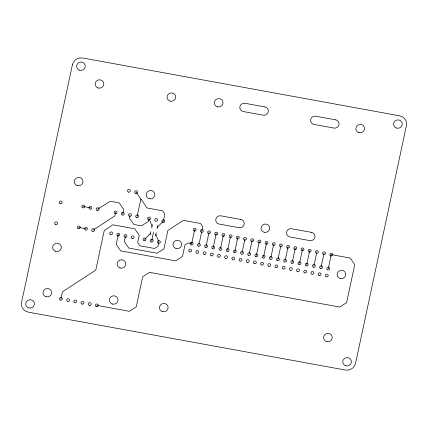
<?xml version="1.0" encoding="UTF-8"?>
<svg xmlns="http://www.w3.org/2000/svg" width="428" height="428" viewBox="0 0 428 428"><rect width="100%" height="100%" fill="white"/><g stroke="black" fill="none" stroke-linecap="round" stroke-linejoin="round"><path stroke-width="0.64" d="M60.926 298.803L62.418 291.832L95.776 270.084L104.25 230.478L112.928 224.818L134.756 228.803L139.244 235.325L137.693 242.558L139.94 245.822L154.578 248.491L157.996 246.261L158.9 242.034L155.872 234.325M115.587 212.395L114.832 215.91L93.17 230.039M118.299 234.624L116.223 244.34L120.707 250.867L175.667 260.898L182.505 256.442L184.95 244.993L188.085 242.954L191.68 243.607L194.66 229.665M122.777 213.711L123.692 209.42L119.209 202.899L110.258 201.262L97.643 209.121M125.49 235.935L124.291 241.536L128.78 248.058L157.124 253.237L163.961 248.775L167.872 230.478L183.393 220.361L200.513 223.486L202.754 226.749L198.865 244.918M129.962 215.022L129.342 217.927L133.83 224.449L141.54 225.861L148.377 221.404L148.998 218.494L152.02 226.203M137.153 216.333L140.866 198.977M150.142 234.988L150.849 231.698M151.673 227.851L152.373 224.561M151.71 240.723L153.534 232.185M155.519 235.972L156.225 232.677M157.049 228.836L157.75 225.54M206.055 246.234L209.041 232.286M213.246 247.544L216.231 233.602M220.436 248.855L223.416 234.913M227.621 250.171L230.606 236.224M234.811 251.482L237.797 237.535M242.002 252.793L244.987 238.851M249.192 254.104L252.172 240.161M256.377 255.42L259.363 241.472M263.568 256.73L266.553 242.788M270.758 258.041L273.743 244.099M277.949 259.357L280.929 245.41M285.134 260.668L288.119 246.721M292.324 261.979L295.309 248.037M299.514 263.29L302.5 249.347M306.705 264.606L309.685 250.658M313.895 265.916L316.875 251.974M321.08 267.227L324.066 253.285M328.271 268.543L331.256 254.596L350.259 258.068L354.748 264.59L346.61 302.607L339.779 307.063L149.516 272.336L142.679 276.793L136.248 306.849L129.411 311.306L96.872 305.367M144.52 239.413L150.496 233.34M157.402 227.188L163.373 221.121L164.882 214.086L162.635 210.827L147.061 207.981L136.131 192.086M83.267 206.494L90.452 207.81M78.789 227.412L85.98 228.723M72.439 64.66L21.577 302.377A8.694 8.357 -14.2 0 0 28.307 312.156L345.31 370.022A8.694 8.357 -14.2 0 0 355.561 363.34L406.423 125.623A8.694 8.357 -14.2 0 0 399.693 115.844L82.69 57.978A8.694 8.357 -14.2 0 0 72.439 64.66M264.852 106.914L245.035 103.298A4.344 4.178 -14.2 0 0 239.91 106.642A4.344 4.178 -14.2 0 0 243.275 111.531L263.086 115.148A4.344 4.178 -14.2 0 0 268.217 111.804A4.344 4.178 -14.2 0 0 264.852 106.914M335.611 119.829L315.794 116.213A4.344 4.178 -14.2 0 0 310.669 119.556A4.344 4.178 -14.2 0 0 314.034 124.446L333.845 128.063A4.344 4.178 -14.2 0 0 338.976 124.725A4.344 4.178 -14.2 0 0 335.611 119.829M240.771 219.457L220.96 215.84A4.344 4.178 -14.2 0 0 215.83 219.184A4.344 4.178 -14.2 0 0 219.195 224.074L239.011 227.691A4.344 4.178 -14.2 0 0 244.137 224.347A4.344 4.178 -14.2 0 0 240.771 219.457M311.531 232.372L291.719 228.755A4.344 4.178 -14.2 0 0 286.589 232.099A4.344 4.178 -14.2 0 0 289.954 236.989L309.77 240.606A4.344 4.178 -14.2 0 0 314.896 237.267A4.344 4.178 -14.2 0 0 311.531 232.372M330.828 255.939A1.45 1.391 -14.2 0 0 332.663 254.259A1.45 1.391 -14.2 0 0 330.272 253.59A1.45 1.391 -14.2 0 0 330.828 255.939M194.237 231.002A1.45 1.391 -14.2 0 0 196.072 229.328A1.45 1.391 -14.2 0 0 193.681 228.659A1.45 1.391 -14.2 0 0 194.237 231.002M201.422 232.318A1.45 1.391 -14.2 0 0 203.257 230.639A1.45 1.391 -14.2 0 0 200.866 229.97A1.45 1.391 -14.2 0 0 201.422 232.318M158.472 243.377A1.45 1.391 -14.2 0 0 160.307 241.702A1.45 1.391 -14.2 0 0 157.916 241.028A1.45 1.391 -14.2 0 0 158.472 243.377M151.282 242.066A1.45 1.391 -14.2 0 0 153.117 240.386A1.45 1.391 -14.2 0 0 150.726 239.717A1.45 1.391 -14.2 0 0 151.282 242.066M144.097 240.755A1.45 1.391 -14.2 0 0 145.932 239.075A1.45 1.391 -14.2 0 0 143.541 238.407A1.45 1.391 -14.2 0 0 144.097 240.755M148.57 219.837A1.45 1.391 -14.2 0 0 150.405 218.157A1.45 1.391 -14.2 0 0 148.013 217.488A1.45 1.391 -14.2 0 0 148.57 219.837M162.95 222.458A1.45 1.391 -14.2 0 0 164.785 220.784A1.45 1.391 -14.2 0 0 162.394 220.115A1.45 1.391 -14.2 0 0 162.95 222.458M82.839 207.837A1.45 1.391 -14.2 0 0 84.674 206.162A1.45 1.391 -14.2 0 0 82.283 205.488A1.45 1.391 -14.2 0 0 82.839 207.837M90.03 209.153A1.45 1.391 -14.2 0 0 91.865 207.473A1.45 1.391 -14.2 0 0 89.473 206.804A1.45 1.391 -14.2 0 0 90.03 209.153M97.215 210.464A1.45 1.391 -14.2 0 0 99.055 208.784A1.45 1.391 -14.2 0 0 96.658 208.115A1.45 1.391 -14.2 0 0 97.215 210.464M78.361 228.755A1.45 1.391 -14.2 0 0 80.202 227.075A1.45 1.391 -14.2 0 0 77.805 226.407A1.45 1.391 -14.2 0 0 78.361 228.755M92.742 231.377A1.45 1.391 -14.2 0 0 94.577 229.702A1.45 1.391 -14.2 0 0 92.186 229.034A1.45 1.391 -14.2 0 0 92.742 231.377M85.552 230.066A1.45 1.391 -14.2 0 0 87.387 228.392A1.45 1.391 -14.2 0 0 84.995 227.717A1.45 1.391 -14.2 0 0 85.552 230.066M136.725 217.675A1.45 1.391 -14.2 0 0 138.565 215.996A1.45 1.391 -14.2 0 0 136.174 215.327A1.45 1.391 -14.2 0 0 136.725 217.675M129.54 216.365A1.45 1.391 -14.2 0 0 131.375 214.685A1.45 1.391 -14.2 0 0 128.983 214.016A1.45 1.391 -14.2 0 0 129.54 216.365M122.349 215.049A1.45 1.391 -14.2 0 0 124.184 213.374A1.45 1.391 -14.2 0 0 121.793 212.7A1.45 1.391 -14.2 0 0 122.349 215.049M115.159 213.738A1.45 1.391 -14.2 0 0 116.994 212.063A1.45 1.391 -14.2 0 0 114.602 211.389A1.45 1.391 -14.2 0 0 115.159 213.738M117.871 235.967A1.45 1.391 -14.2 0 0 119.712 234.287A1.45 1.391 -14.2 0 0 117.32 233.618A1.45 1.391 -14.2 0 0 117.871 235.967M132.252 238.589A1.45 1.391 -14.2 0 0 134.087 236.914A1.45 1.391 -14.2 0 0 131.696 236.245A1.45 1.391 -14.2 0 0 132.252 238.589M125.062 237.278A1.45 1.391 -14.2 0 0 126.897 235.603A1.45 1.391 -14.2 0 0 124.505 234.929A1.45 1.391 -14.2 0 0 125.062 237.278M323.638 254.628A1.45 1.391 -14.2 0 0 325.473 252.948A1.45 1.391 -14.2 0 0 323.081 252.279A1.45 1.391 -14.2 0 0 323.638 254.628M316.447 253.312A1.45 1.391 -14.2 0 0 318.288 251.637A1.45 1.391 -14.2 0 0 315.896 250.963A1.45 1.391 -14.2 0 0 316.447 253.312M309.262 252.001A1.45 1.391 -14.2 0 0 311.097 250.327A1.45 1.391 -14.2 0 0 308.706 249.652A1.45 1.391 -14.2 0 0 309.262 252.001M302.072 250.69A1.45 1.391 -14.2 0 0 303.907 249.01A1.45 1.391 -14.2 0 0 301.515 248.342A1.45 1.391 -14.2 0 0 302.072 250.69M294.881 249.374A1.45 1.391 -14.2 0 0 296.716 247.7A1.45 1.391 -14.2 0 0 294.325 247.031A1.45 1.391 -14.2 0 0 294.881 249.374M287.691 248.063A1.45 1.391 -14.2 0 0 289.531 246.389A1.45 1.391 -14.2 0 0 287.14 245.715A1.45 1.391 -14.2 0 0 287.691 248.063M280.506 246.753A1.45 1.391 -14.2 0 0 282.341 245.073A1.45 1.391 -14.2 0 0 279.949 244.404A1.45 1.391 -14.2 0 0 280.506 246.753M273.315 245.442A1.45 1.391 -14.2 0 0 275.15 243.762A1.45 1.391 -14.2 0 0 272.759 243.093A1.45 1.391 -14.2 0 0 273.315 245.442M266.125 244.126A1.45 1.391 -14.2 0 0 267.96 242.451A1.45 1.391 -14.2 0 0 265.569 241.777A1.45 1.391 -14.2 0 0 266.125 244.126M258.935 242.815A1.45 1.391 -14.2 0 0 260.775 241.141A1.45 1.391 -14.2 0 0 258.378 240.466A1.45 1.391 -14.2 0 0 258.935 242.815M251.75 241.504A1.45 1.391 -14.2 0 0 253.585 239.824A1.45 1.391 -14.2 0 0 251.193 239.156A1.45 1.391 -14.2 0 0 251.75 241.504M244.559 240.188A1.45 1.391 -14.2 0 0 246.394 238.514A1.45 1.391 -14.2 0 0 244.003 237.845A1.45 1.391 -14.2 0 0 244.559 240.188M237.369 238.878A1.45 1.391 -14.2 0 0 239.204 237.203A1.45 1.391 -14.2 0 0 236.812 236.529A1.45 1.391 -14.2 0 0 237.369 238.878M230.178 237.567A1.45 1.391 -14.2 0 0 232.019 235.887A1.45 1.391 -14.2 0 0 229.622 235.218A1.45 1.391 -14.2 0 0 230.178 237.567M222.993 236.256A1.45 1.391 -14.2 0 0 224.828 234.576A1.45 1.391 -14.2 0 0 222.437 233.907A1.45 1.391 -14.2 0 0 222.993 236.256M215.803 234.94A1.45 1.391 -14.2 0 0 217.638 233.265A1.45 1.391 -14.2 0 0 215.247 232.591A1.45 1.391 -14.2 0 0 215.803 234.94M208.613 233.629A1.45 1.391 -14.2 0 0 210.448 231.955A1.45 1.391 -14.2 0 0 208.056 231.281A1.45 1.391 -14.2 0 0 208.613 233.629M135.703 193.429A1.45 1.391 -14.2 0 0 137.538 191.749A1.45 1.391 -14.2 0 0 135.146 191.081A1.45 1.391 -14.2 0 0 135.703 193.429M191.252 244.95A1.45 1.391 -14.2 0 0 193.087 243.27A1.45 1.391 -14.2 0 0 190.695 242.601A1.45 1.391 -14.2 0 0 191.252 244.95M327.843 269.881A1.45 1.391 -14.2 0 0 329.678 268.206A1.45 1.391 -14.2 0 0 327.286 267.532A1.45 1.391 -14.2 0 0 327.843 269.881M320.652 268.57A1.45 1.391 -14.2 0 0 322.493 266.895A1.45 1.391 -14.2 0 0 320.101 266.221A1.45 1.391 -14.2 0 0 320.652 268.57M313.467 267.259A1.45 1.391 -14.2 0 0 315.302 265.579A1.45 1.391 -14.2 0 0 312.911 264.911A1.45 1.391 -14.2 0 0 313.467 267.259M306.277 265.943A1.45 1.391 -14.2 0 0 308.112 264.269A1.45 1.391 -14.2 0 0 305.72 263.6A1.45 1.391 -14.2 0 0 306.277 265.943M299.086 264.632A1.45 1.391 -14.2 0 0 300.921 262.958A1.45 1.391 -14.2 0 0 298.53 262.284A1.45 1.391 -14.2 0 0 299.086 264.632M291.896 263.322A1.45 1.391 -14.2 0 0 293.736 261.642A1.45 1.391 -14.2 0 0 291.345 260.973A1.45 1.391 -14.2 0 0 291.896 263.322M284.711 262.011A1.45 1.391 -14.2 0 0 286.546 260.331A1.45 1.391 -14.2 0 0 284.155 259.662A1.45 1.391 -14.2 0 0 284.711 262.011M277.521 260.695A1.45 1.391 -14.2 0 0 279.356 259.02A1.45 1.391 -14.2 0 0 276.964 258.346A1.45 1.391 -14.2 0 0 277.521 260.695M270.33 259.384A1.45 1.391 -14.2 0 0 272.165 257.709A1.45 1.391 -14.2 0 0 269.774 257.035A1.45 1.391 -14.2 0 0 270.33 259.384M263.14 258.073A1.45 1.391 -14.2 0 0 264.98 256.393A1.45 1.391 -14.2 0 0 262.589 255.725A1.45 1.391 -14.2 0 0 263.14 258.073M255.955 256.757A1.45 1.391 -14.2 0 0 257.79 255.083A1.45 1.391 -14.2 0 0 255.398 254.414A1.45 1.391 -14.2 0 0 255.955 256.757M248.764 255.446A1.45 1.391 -14.2 0 0 250.599 253.772A1.45 1.391 -14.2 0 0 248.208 253.098A1.45 1.391 -14.2 0 0 248.764 255.446M241.574 254.136A1.45 1.391 -14.2 0 0 243.409 252.456A1.45 1.391 -14.2 0 0 241.018 251.787A1.45 1.391 -14.2 0 0 241.574 254.136M234.384 252.825A1.45 1.391 -14.2 0 0 236.224 251.145A1.45 1.391 -14.2 0 0 233.832 250.476A1.45 1.391 -14.2 0 0 234.384 252.825M227.198 251.509A1.45 1.391 -14.2 0 0 229.034 249.834A1.45 1.391 -14.2 0 0 226.642 249.16A1.45 1.391 -14.2 0 0 227.198 251.509M220.008 250.198A1.45 1.391 -14.2 0 0 221.843 248.524A1.45 1.391 -14.2 0 0 219.452 247.849A1.45 1.391 -14.2 0 0 220.008 250.198M212.818 248.887A1.45 1.391 -14.2 0 0 214.653 247.207A1.45 1.391 -14.2 0 0 212.261 246.539A1.45 1.391 -14.2 0 0 212.818 248.887M205.627 247.571A1.45 1.391 -14.2 0 0 207.468 245.897A1.45 1.391 -14.2 0 0 205.076 245.228A1.45 1.391 -14.2 0 0 205.627 247.571M198.442 246.261A1.45 1.391 -14.2 0 0 200.277 244.586A1.45 1.391 -14.2 0 0 197.886 243.912A1.45 1.391 -14.2 0 0 198.442 246.261M196.95 253.232A1.45 1.391 -14.2 0 0 198.785 251.557A1.45 1.391 -14.2 0 0 196.393 250.883A1.45 1.391 -14.2 0 0 196.95 253.232M204.14 254.548A1.45 1.391 -14.2 0 0 205.975 252.868A1.45 1.391 -14.2 0 0 203.584 252.199A1.45 1.391 -14.2 0 0 204.14 254.548M211.325 255.858A1.45 1.391 -14.2 0 0 213.165 254.184A1.45 1.391 -14.2 0 0 210.769 253.51A1.45 1.391 -14.2 0 0 211.325 255.858M218.515 257.169A1.45 1.391 -14.2 0 0 220.35 255.495A1.45 1.391 -14.2 0 0 217.959 254.821A1.45 1.391 -14.2 0 0 218.515 257.169M225.706 258.485A1.45 1.391 -14.2 0 0 227.541 256.805A1.45 1.391 -14.2 0 0 225.149 256.137A1.45 1.391 -14.2 0 0 225.706 258.485M232.896 259.796A1.45 1.391 -14.2 0 0 234.731 258.116A1.45 1.391 -14.2 0 0 232.34 257.447A1.45 1.391 -14.2 0 0 232.896 259.796M240.081 261.107A1.45 1.391 -14.2 0 0 241.922 259.432A1.45 1.391 -14.2 0 0 239.525 258.758A1.45 1.391 -14.2 0 0 240.081 261.107M247.272 262.418A1.45 1.391 -14.2 0 0 249.107 260.743A1.45 1.391 -14.2 0 0 246.715 260.069A1.45 1.391 -14.2 0 0 247.272 262.418M254.462 263.734A1.45 1.391 -14.2 0 0 256.297 262.054A1.45 1.391 -14.2 0 0 253.906 261.385A1.45 1.391 -14.2 0 0 254.462 263.734M261.652 265.044A1.45 1.391 -14.2 0 0 263.488 263.37A1.45 1.391 -14.2 0 0 261.096 262.696A1.45 1.391 -14.2 0 0 261.652 265.044M268.838 266.355A1.45 1.391 -14.2 0 0 270.678 264.681A1.45 1.391 -14.2 0 0 268.286 264.006A1.45 1.391 -14.2 0 0 268.838 266.355M276.028 267.671A1.45 1.391 -14.2 0 0 277.863 265.991A1.45 1.391 -14.2 0 0 275.471 265.323A1.45 1.391 -14.2 0 0 276.028 267.671M283.218 268.982A1.45 1.391 -14.2 0 0 285.053 267.302A1.45 1.391 -14.2 0 0 282.662 266.633A1.45 1.391 -14.2 0 0 283.218 268.982M290.409 270.293A1.45 1.391 -14.2 0 0 292.244 268.618A1.45 1.391 -14.2 0 0 289.852 267.944A1.45 1.391 -14.2 0 0 290.409 270.293M297.594 271.603A1.45 1.391 -14.2 0 0 299.434 269.929A1.45 1.391 -14.2 0 0 297.043 269.255A1.45 1.391 -14.2 0 0 297.594 271.603M304.784 272.92A1.45 1.391 -14.2 0 0 306.619 271.24A1.45 1.391 -14.2 0 0 304.228 270.571A1.45 1.391 -14.2 0 0 304.784 272.92M311.975 274.23A1.45 1.391 -14.2 0 0 313.81 272.556A1.45 1.391 -14.2 0 0 311.418 271.882A1.45 1.391 -14.2 0 0 311.975 274.23M319.165 275.541A1.45 1.391 -14.2 0 0 321 273.867A1.45 1.391 -14.2 0 0 318.609 273.192A1.45 1.391 -14.2 0 0 319.165 275.541M326.35 276.857A1.45 1.391 -14.2 0 0 328.19 275.177A1.45 1.391 -14.2 0 0 325.799 274.509A1.45 1.391 -14.2 0 0 326.35 276.857M96.444 306.705A1.45 1.391 -14.2 0 0 98.285 305.03A1.45 1.391 -14.2 0 0 95.888 304.361A1.45 1.391 -14.2 0 0 96.444 306.705M82.069 304.083A1.45 1.391 -14.2 0 0 83.904 302.403A1.45 1.391 -14.2 0 0 81.513 301.735A1.45 1.391 -14.2 0 0 82.069 304.083M74.879 302.773A1.45 1.391 -14.2 0 0 76.714 301.093A1.45 1.391 -14.2 0 0 74.322 300.424A1.45 1.391 -14.2 0 0 74.879 302.773M60.503 300.146A1.45 1.391 -14.2 0 0 62.338 298.471A1.45 1.391 -14.2 0 0 59.947 297.797A1.45 1.391 -14.2 0 0 60.503 300.146M128.512 192.113A1.45 1.391 -14.2 0 0 130.347 190.439A1.45 1.391 -14.2 0 0 127.956 189.764A1.45 1.391 -14.2 0 0 128.512 192.113M67.688 301.456A1.45 1.391 -14.2 0 0 69.523 299.782A1.45 1.391 -14.2 0 0 67.132 299.108A1.45 1.391 -14.2 0 0 67.688 301.456M89.259 305.394A1.45 1.391 -14.2 0 0 91.094 303.72A1.45 1.391 -14.2 0 0 88.703 303.045A1.45 1.391 -14.2 0 0 89.259 305.394M189.759 251.921A1.45 1.391 -14.2 0 0 191.594 250.246A1.45 1.391 -14.2 0 0 189.203 249.572A1.45 1.391 -14.2 0 0 189.759 251.921M110.686 234.656A1.45 1.391 -14.2 0 0 112.521 232.976A1.45 1.391 -14.2 0 0 110.13 232.308A1.45 1.391 -14.2 0 0 110.686 234.656M55.72 224.62A1.45 1.391 -14.2 0 0 57.555 222.945A1.45 1.391 -14.2 0 0 55.164 222.271A1.45 1.391 -14.2 0 0 55.72 224.62M60.198 203.707A1.45 1.391 -14.2 0 0 62.033 202.027A1.45 1.391 -14.2 0 0 59.642 201.358A1.45 1.391 -14.2 0 0 60.198 203.707M155.76 221.148A1.45 1.391 -14.2 0 0 157.595 219.473A1.45 1.391 -14.2 0 0 155.204 218.799A1.45 1.391 -14.2 0 0 155.76 221.148M340.142 278.484A4.344 4.178 -14.2 0 0 345.653 273.449A4.344 4.178 -14.2 0 0 338.478 271.438A4.344 4.178 -14.2 0 0 340.142 278.484M326.634 341.619A4.344 4.178 -14.2 0 0 332.144 336.59A4.344 4.178 -14.2 0 0 324.97 334.573A4.344 4.178 -14.2 0 0 326.634 341.619M162.501 311.659A4.344 4.178 -14.2 0 0 168.011 306.63A4.344 4.178 -14.2 0 0 160.837 304.613A4.344 4.178 -14.2 0 0 162.501 311.659M176.01 248.524A4.344 4.178 -14.2 0 0 181.52 243.489A4.344 4.178 -14.2 0 0 174.346 241.478A4.344 4.178 -14.2 0 0 176.01 248.524M120.14 267.965A4.344 4.178 -14.2 0 0 125.65 262.936A4.344 4.178 -14.2 0 0 118.476 260.92A4.344 4.178 -14.2 0 0 120.14 267.965M112.425 304.035A4.344 4.178 -14.2 0 0 117.935 299.006A4.344 4.178 -14.2 0 0 110.756 296.989A4.344 4.178 -14.2 0 0 112.425 304.035M55.71 251.402A4.344 4.178 -14.2 0 0 61.22 246.368A4.344 4.178 -14.2 0 0 54.046 244.356A4.344 4.178 -14.2 0 0 55.71 251.402M46.015 296.716A4.344 4.178 -14.2 0 0 51.52 291.687A4.344 4.178 -14.2 0 0 44.346 289.676A4.344 4.178 -14.2 0 0 46.015 296.716M77.334 185.613A4.344 4.178 -14.2 0 0 82.845 180.584A4.344 4.178 -14.2 0 0 75.67 178.567A4.344 4.178 -14.2 0 0 77.334 185.613M149.228 198.736A4.344 4.178 -14.2 0 0 154.733 193.702A4.344 4.178 -14.2 0 0 147.558 191.691A4.344 4.178 -14.2 0 0 149.228 198.736M170.109 101.126A4.344 4.178 -14.2 0 0 175.619 96.091A4.344 4.178 -14.2 0 0 168.445 94.08A4.344 4.178 -14.2 0 0 170.109 101.126M98.221 88.002A4.344 4.178 -14.2 0 0 103.731 82.973A4.344 4.178 -14.2 0 0 96.551 80.956A4.344 4.178 -14.2 0 0 98.221 88.002M358.921 132.621A4.344 4.178 -14.2 0 0 364.431 127.592A4.344 4.178 -14.2 0 0 357.252 125.581A4.344 4.178 -14.2 0 0 358.921 132.621M217.403 106.791A4.344 4.178 -14.2 0 0 222.913 101.762A4.344 4.178 -14.2 0 0 215.739 99.745A4.344 4.178 -14.2 0 0 217.403 106.791M264.081 232.249A4.344 4.178 -14.2 0 0 269.592 227.22A4.344 4.178 -14.2 0 0 262.418 225.203A4.344 4.178 -14.2 0 0 264.081 232.249M79.651 70.235A4.344 4.178 -14.2 0 0 85.156 65.206A4.344 4.178 -14.2 0 0 77.982 63.194A4.344 4.178 -14.2 0 0 79.651 70.235M396.649 128.1A4.344 4.178 -14.2 0 0 402.16 123.071A4.344 4.178 -14.2 0 0 394.98 121.054A4.344 4.178 -14.2 0 0 396.649 128.1M345.792 365.812A4.344 4.178 -14.2 0 0 351.297 360.783A4.344 4.178 -14.2 0 0 344.123 358.771A4.344 4.178 -14.2 0 0 345.792 365.812M28.788 307.951A4.344 4.178 -14.2 0 0 34.299 302.917A4.344 4.178 -14.2 0 0 27.125 300.905A4.344 4.178 -14.2 0 0 28.788 307.951"/></g></svg>
